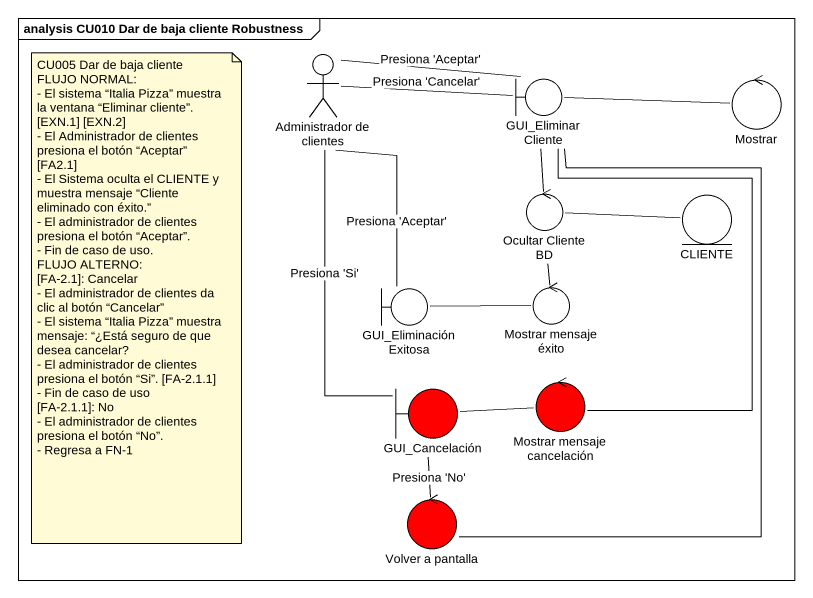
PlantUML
@startuml
mainframe analysis CU010 Dar de baja cliente Robustness
actor "Administrador de clientes" as Administrador_de_clientes
boundary GUI_EliminarCliente
control Mostrar
control "Ocultar Cliente BD" as Ocultar_Cliente_BD
entity CLIENTE
boundary GUI_EliminaciónExitosa
control "Mostrar mensaje éxito" as Mostrar_mensaje_éxito
boundary GUI_Cancelación #FF0000
control "Mostrar mensaje cancelación" as Mostrar_mensaje_cancelación #FF0000
control "Volver a pantalla" as Volver_a_pantalla #FF0000
Administrador_de_clientes -right- GUI_EliminarCliente : Presiona 'Aceptar'
Administrador_de_clientes -right- GUI_EliminarCliente : Presiona 'Cancelar'
Administrador_de_clientes -- GUI_EliminaciónExitosa : Presiona 'Aceptar'
Administrador_de_clientes -- GUI_Cancelación : Presiona 'Si'
GUI_EliminarCliente -right- Mostrar
GUI_EliminarCliente -- Ocultar_Cliente_BD
GUI_EliminarCliente -- Mostrar_mensaje_cancelación
GUI_EliminarCliente -- Volver_a_pantalla
Ocultar_Cliente_BD -- Mostrar_mensaje_éxito
CLIENTE -left- Ocultar_Cliente_BD
GUI_EliminaciónExitosa -right- Mostrar_mensaje_éxito
GUI_Cancelación -- Volver_a_pantalla : Presiona 'No'
Mostrar_mensaje_cancelación -left- GUI_Cancelación
note as N1
  CU005 Dar de baja cliente
  FLUJO NORMAL:
  - El sistema “Italia Pizza” muestra la ventana “Eliminar cliente”. [EXN.1] [EXN.2]
  - El Administrador de clientes presiona el botón “Aceptar” [FA2.1]
  - El Sistema oculta el CLIENTE y muestra mensaje “Cliente eliminado con éxito.”
  - El administrador de clientes presiona el botón “Aceptar”.
  - Fin de caso de uso.
  FLUJO ALTERNO:
  [FA-2.1]: Cancelar
  - El administrador de clientes da clic al botón “Cancelar”
  - El sistema “Italia Pizza” muestra mensaje: “¿Está seguro de que desea cancelar?
  - El administrador de clientes presiona el botón “Si”. [FA-2.1.1]
  - Fin de caso de uso
  [FA-2.1.1]: No
  - El administrador de clientes presiona el botón “No”.
  - Regresa a FN-1
end note
@enduml
